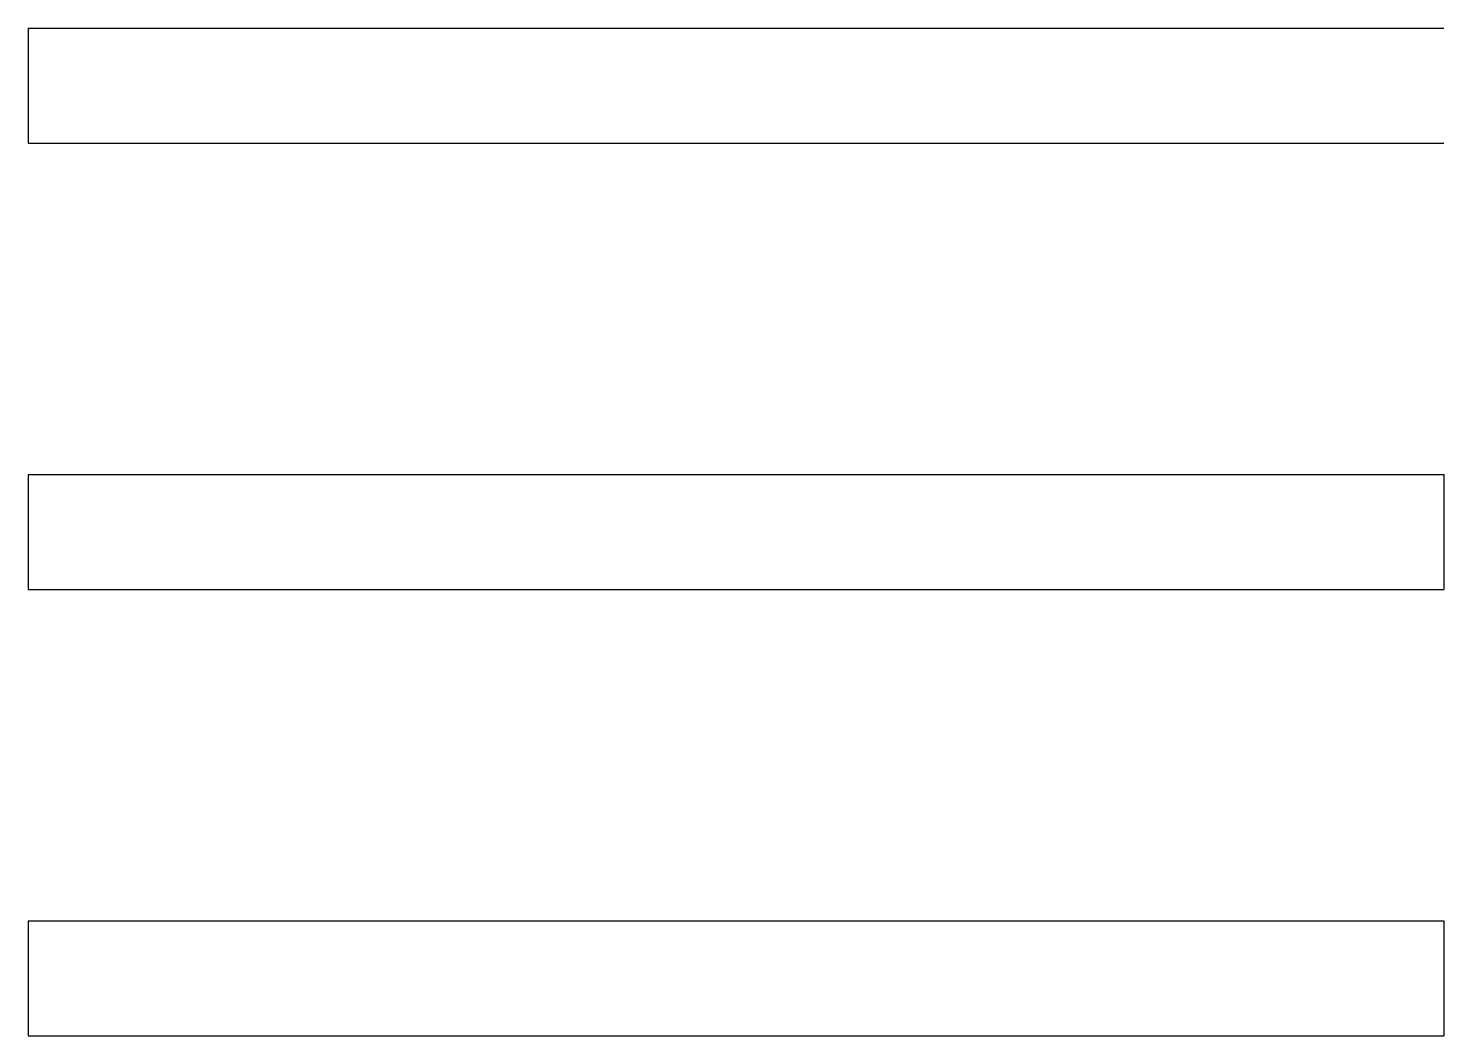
# Model space of a CAD drawing. Header units: millimetres. Extents: x 11698154 to 11701852, y -6486714 to -6484082.
import ezdxf

# ---------------------------------------------------------------- set-up
doc = ezdxf.new("R2010")
doc.units = ezdxf.units.MM
doc.header["$LTSCALE"] = 10
doc.layers.add('A-WALL-CONC', color=6, linetype='Continuous')

msp = doc.modelspace()

# ---------------------------------------------------------------- linework, layer by layer
at = {"layer": 'A-WALL-CONC'}
for p, q in [((11698153.7, -6484081.8), (11698153.7, -6484381.8)), ((11698153.7, -6484081.8), (11701851.6, -6484081.8)), ((11698153.7, -6484381.8), (11701851.6, -6484381.8)), ((11698153.7, -6485248.1), (11698153.7, -6485548.1)), ((11698153.7, -6485248.1), (11701851.6, -6485248.1)), ((11701851.6, -6485248.1), (11701851.6, -6485548.1)), ((11698153.7, -6485548.1), (11701851.6, -6485548.1)), ((11698153.7, -6486414.4), (11698153.7, -6486714.4)), ((11698153.7, -6486414.4), (11701851.6, -6486414.4)), ((11701851.6, -6486414.4), (11701851.6, -6486714.4)), ((11698153.7, -6486714.4), (11701851.6, -6486714.4))]:
    msp.add_line(p, q, dxfattribs=at)

doc.saveas('drawing.dxf')
